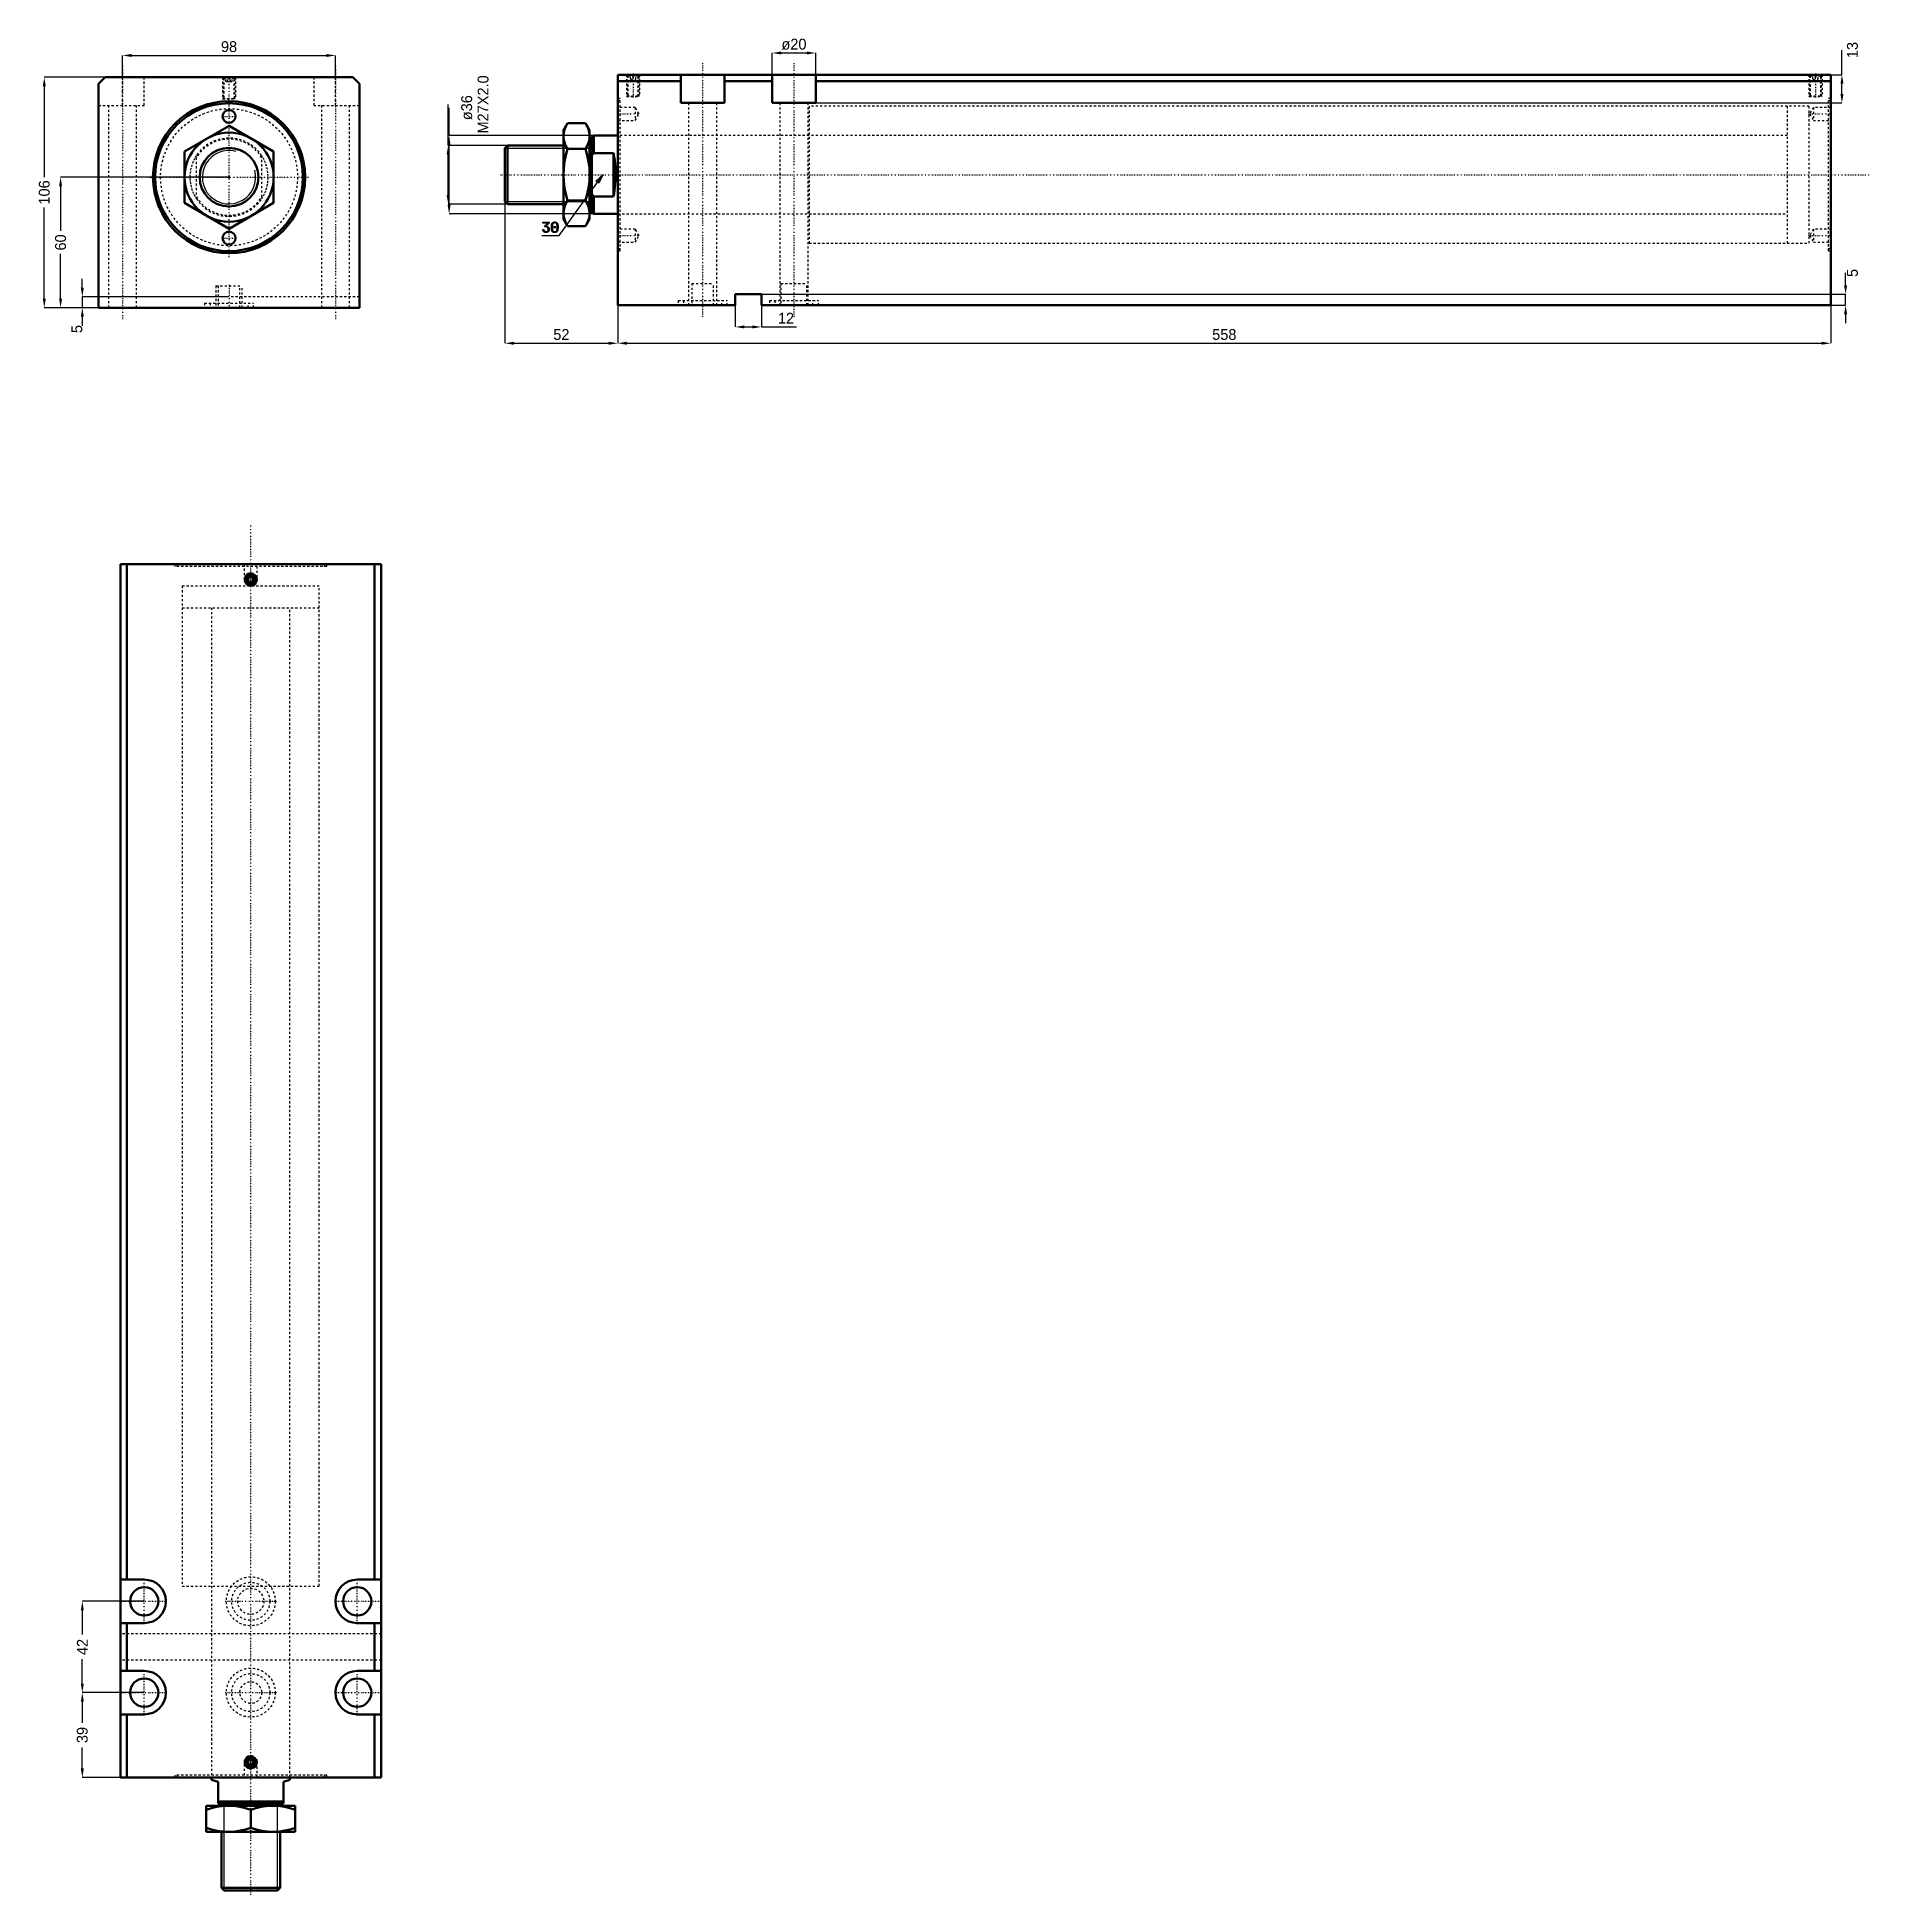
# Model space of a CAD drawing. Header units: millimetres. Extents: x -88 to 755, y -790 to 64.
import ezdxf

# ---------------------------------------------------------------- set-up
doc = ezdxf.new("R2010")
doc.units = ezdxf.units.MM
doc.linetypes.add('Center', pattern=[1.5, 0.45, -0.5, 0.05, -0.5])
doc.linetypes.add('Dashed', pattern=[2, 1, -1])
for name, color, linetype, lineweight in [('2d ConnectionPoints', 7, 'Continuous', 50), ('AM_0', 7, 'Continuous', 50), ('AM_5', 3, 'Continuous', 25), ('AM_7', 7, 'Center', 25), ('AM_9', 6, 'Dashed', 25)]:
    doc.layers.add(name, color=color, linetype=linetype, lineweight=lineweight)
doc.dimstyles.new('ISO-25', dxfattribs={"dimtxt": 2.5, "dimasz": 2.5, "dimexe": 1.25, "dimexo": 0.625, "dimtad": 1, "dimtxsty": 'Standard', "dimcen": 2.5, "dimadec": 0, "dimazin": 0, "dimtfac": 1, "dimtmove": 0, "dimatfit": 3, "dimfxl": 0, "dimarcsym": 0})

# ---------------------------------------------------------------- blocks, each defined once
blk = doc.blocks.new('1_JECX_MF_EXLA_63_450_0_rod__0_in_JECX_MF_160_EXLA_63_450_0__0')
at = {"layer": 'AM_0'}
for p, q in [((-20.5, 11.84), (0, 23.67)), ((0, 23.67), (20.5, 11.84)), ((-20.5, -11.84), (-20.5, 11.84)), ((20.5, 11.84), (20.5, -11.84)), ((0, -23.67), (-20.5, -11.84)), ((20.5, -11.84), (0, -23.67))]:
    blk.add_line(p, q, dxfattribs=at)
for radius in [20.5, 13.5]:
    blk.add_circle((0, 0), radius, dxfattribs=at)
at = {"layer": 'AM_5'}
blk.add_arc((0, 0), 12.27, 75, 15, dxfattribs=at)
at = {"layer": 'AM_9'}
for p, q in [((-15, -9.95), (-15, 9.95)), ((15, 9.95), (15, -9.95))]:
    blk.add_line(p, q, dxfattribs=at)
for points in [[(-15, 9.95), (-15.81, 8.6), (-16.5, 7.19), (-17.06, 5.73), (-17.5, 4.22), (-17.8, 2.68), (-17.97, 1.12), (-17.99, -0.45), (-17.89, -2.02), (-17.64, -3.57), (-17.26, -5.1), (-16.75, -6.58), (-16.12, -8.02), (-15.36, -9.39), (-15, -9.95)], [(15, -9.95), (15.81, -8.6), (16.5, -7.19), (17.06, -5.73), (17.5, -4.22), (17.8, -2.68), (17.97, -1.12), (17.99, 0.45), (17.89, 2.02), (17.64, 3.57), (17.26, 5.1), (16.75, 6.58), (16.12, 8.02), (15.36, 9.39), (15, 9.95)]]:
    blk.add_lwpolyline(points, dxfattribs=at)
blk.add_circle((0, 0), 13.27, dxfattribs=at)
for radius, start, end in [(18, 33.55731, 146.44269), (17.5, 31.00272, 148.99728), (17.5, 211.00272, 328.99728), (18, 213.55731, 326.44269)]:
    blk.add_arc((0, 0), radius, start, end, dxfattribs=at)
blk = doc.blocks.new('2_JECX_MF_EXLA_63_450_0_body__0_in_JECX_MF_160_EXLA_63_450_0__0')
at = {"layer": 'AM_0'}
for p, q in [((-57, 46), (-60, 43)), ((-60, 43), (-60, -60)), ((57, 46), (-57, 46)), ((60, 43), (57, 46)), ((60, -60), (60, 43)), ((-60, -60), (60, -60))]:
    blk.add_line(p, q, dxfattribs=at)
for centre, radius in [((0, 0), 35), ((0, 0), 34), ((0, 28), 3), ((0, -28), 3)]:
    blk.add_circle(centre, radius, dxfattribs=at)
at = {"layer": 'AM_5', "linetype": 'Dashed'}
for p, q in [((-3, 46), (-3, 36)), ((3, 46), (3, 36))]:
    blk.add_line(p, q, dxfattribs=at)
at = {"layer": 'AM_7'}
for p, q in [((-49, 51.3), (-49, -65.3)), ((49, 51.3), (49, -65.3)), ((0, -36.75), (0, 46.5)), ((-3.15, 28), (3.15, 28)), ((-36.75, 0), (36.75, 0)), ((-3.15, -28), (3.15, -28)), ((0, -49.5), (0, -60.5))]:
    blk.add_line(p, q, dxfattribs=at)
at = {"layer": 'AM_9'}
for p, q in [((-49, 33), (-49, 46)), ((-39, 33), (-39, 46)), ((-3, 46), (-2.73, 45.73)), ((-2.73, 45.73), (-2.73, 36.27)), ((-2.73, 45.73), (2.73, 45.73)), ((-1.9, 46), (-2.4, 45.5)), ((-2.4, 45.5), (-2.4, 36)), ((-2.4, 45.5), (2.4, 45.5)), ((-1.44, 44), (-1.44, 46)), ((-1.44, 44), (1.44, 44)), ((-0.72, 44), (-0.72, 46)), ((0.72, 44), (0.72, 46)), ((1.44, 44), (1.44, 46)), ((2.4, 45.5), (1.9, 46)), ((2.4, 36), (2.4, 45.5)), ((2.73, 45.73), (3, 46)), ((2.73, 36.27), (2.73, 45.73)), ((39, 46), (39, 33)), ((49, 33), (49, 46)), ((-2.73, 36.27), (-3, 36)), ((-3, 36), (3, 36)), ((-2.73, 36.27), (2.73, 36.27)), ((3, 36), (2.73, 36.27)), ((-60, 33), (-39, 33)), ((-55.5, 33), (-55.5, -60)), ((-42.5, -60), (-42.5, 33)), ((39, 33), (60, 33)), ((42.5, 33), (42.5, -60)), ((55.5, -60), (55.5, 33)), ((-6, -50), (6, -50)), ((-6, -50), (-6, -60)), ((-5, -50), (-5, -60)), ((5, -60), (5, -50)), ((6, -60), (6, -50)), ((60, -55), (-60, -55)), ((-11.25, -57.9), (11.25, -57.9)), ((-11.25, -57.9), (-11.25, -60)), ((-8.75, -57.9), (-8.75, -60)), ((8.75, -60), (8.75, -57.9)), ((11.25, -60), (11.25, -57.9))]:
    blk.add_line(p, q, dxfattribs=at)
blk.add_circle((0, 0), 31.5, dxfattribs=at)
blk = doc.blocks.new('*D3')
at = {"layer": 'AM_5', "color": 0, "lineweight": -2}
for p, q in [((-49, 46), (-49, 56)), ((-44.83, 56), (44.83, 56)), ((49, 46), (49, 56))]:
    blk.add_line(p, q, dxfattribs=at)
at = {"layer": 'AM_5', "color": 0}
for points in [[(-44.83, 56.69), (-44.83, 55.31), (-49, 56)], [(44.83, 55.31), (44.83, 56.69), (49, 56)]]:
    blk.add_solid(points, dxfattribs=at)
at = {"layer": 'Defpoints', "color": 0}
for p in [(49, 56), (-49, 46), (49, 46)]:
    blk.add_point(p, dxfattribs=at)
at = {"layer": 'AM_5', "color": 0, "insert": (0, 60.05), "char_height": 5, "attachment_point": 5}
blk.add_mtext('98', dxfattribs=at)
blk = doc.blocks.new('*D4')
at = {"layer": 'AM_5', "color": 0, "lineweight": -2}
for p, q in [((-57, 46), (-85, 46)), ((-85, 41.83), (-85, -0.03)), ((-85, -55.83), (-85, -13.97)), ((-60, -60), (-85, -60))]:
    blk.add_line(p, q, dxfattribs=at)
at = {"layer": 'AM_5', "color": 0}
for points in [[(-84.31, 41.83), (-85.69, 41.83), (-85, 46)], [(-85.69, -55.83), (-84.31, -55.83), (-85, -60)]]:
    blk.add_solid(points, dxfattribs=at)
at = {"layer": 'Defpoints', "color": 0}
for p in [(-57, 46), (-85, -60), (-60, -60)]:
    blk.add_point(p, dxfattribs=at)
at = {"layer": 'AM_5', "color": 0, "insert": (-85, -7), "char_height": 5, "attachment_point": 5, "rotation": 90}
blk.add_mtext('106', dxfattribs=at)
blk = doc.blocks.new('*D5')
at = {"layer": 'AM_5', "color": 0, "lineweight": -2}
for p, q in [((0, 0), (-77.5, 0)), ((-77.5, -4.17), (-77.5, -24.69)), ((-77.5, -55.83), (-77.5, -35.31)), ((-60, -60), (-77.5, -60))]:
    blk.add_line(p, q, dxfattribs=at)
at = {"layer": 'AM_5', "color": 0}
for points in [[(-76.81, -4.17), (-78.19, -4.17), (-77.5, 0)], [(-78.19, -55.83), (-76.81, -55.83), (-77.5, -60)]]:
    blk.add_solid(points, dxfattribs=at)
at = {"layer": 'Defpoints', "color": 0}
for p in [(0, 0), (-77.5, -60), (-60, -60)]:
    blk.add_point(p, dxfattribs=at)
at = {"layer": 'AM_5', "color": 0, "insert": (-77.5, -30), "char_height": 5, "attachment_point": 5, "rotation": 90}
blk.add_mtext('60', dxfattribs=at)
blk = doc.blocks.new('*D6')
at = {"layer": 'AM_5', "color": 0, "lineweight": -2}
for p, q in [((-67.5, -50.83), (-67.5, -46.67)), ((0, -55), (-67.5, -55)), ((-67.5, -55), (-67.5, -60)), ((-60, -60), (-67.5, -60)), ((-67.5, -64.17), (-67.5, -68.33))]:
    blk.add_line(p, q, dxfattribs=at)
at = {"layer": 'AM_5', "color": 0}
for points in [[(-68.19, -50.83), (-66.81, -50.83), (-67.5, -55)], [(-66.81, -64.17), (-68.19, -64.17), (-67.5, -60)]]:
    blk.add_solid(points, dxfattribs=at)
at = {"layer": 'Defpoints', "color": 0}
for p in [(0, -55), (-67.5, -60), (-60, -60)]:
    blk.add_point(p, dxfattribs=at)
at = {"layer": 'AM_5', "color": 0, "insert": (-70, -69.83), "char_height": 5, "attachment_point": 5, "rotation": 90}
blk.add_mtext('5', dxfattribs=at)
blk = doc.blocks.new('1_JECX_MF_EXLA_63_450_0_rod__0_in_JECX_MF_160_EXLA_63_450_0__4')
at = {"layer": 'AM_0'}
for p, q in [((-18, 0), (-18, -1.03)), ((18, -1.03), (18, 0)), ((-15, -2), (-18, -1.03)), ((-15, -12), (-15, -2)), ((18, -1.03), (15, -2)), ((15, -2), (15, -12)), ((-20.5, -25), (-20.5, -13)), ((20.5, -13), (-20.5, -13)), ((-15, -11), (15, -11)), ((-15, -12), (15, -12)), ((-12.27, -12), (-13.27, -13)), ((0, -23.17), (0, -14.83)), ((13.27, -13), (12.27, -12)), ((20.5, -13), (20.5, -25)), ((20.5, -25), (-20.5, -25)), ((-13.5, -25), (-13.5, -50.77)), ((13.5, -50.77), (13.5, -25)), ((-13.5, -50.77), (13.5, -50.77)), ((-13.5, -50.77), (-12.27, -52)), ((12.27, -52), (13.5, -50.77)), ((-12.27, -52), (12.27, -52))]:
    blk.add_line(p, q, dxfattribs=at)
for points in [[(-10.25, -13), (-10.98, -13.01), (-13.37, -13.18), (-15.75, -13.55), (-18.14, -14.12), (-20.5, -14.83)], [(0, -14.83), (-2.49, -14.08), (-5.02, -13.5), (-7.63, -13.13), (-10.25, -13)], [(10.25, -13), (9.52, -13.01), (7.13, -13.18), (4.75, -13.55), (2.36, -14.12), (0, -14.83)], [(20.5, -14.83), (18.01, -14.08), (15.48, -13.5), (12.87, -13.13), (10.25, -13)], [(-20.5, -23.17), (-18.01, -23.92), (-15.48, -24.5), (-12.87, -24.87), (-10.25, -25)], [(-10.25, -25), (-9.52, -24.99), (-7.13, -24.82), (-4.75, -24.45), (-2.36, -23.88), (0, -23.17)], [(0, -23.17), (2.49, -23.92), (5.02, -24.5), (7.63, -24.87), (10.25, -25)], [(10.25, -25), (10.98, -24.99), (13.37, -24.82), (15.75, -24.45), (18.14, -23.88), (20.5, -23.17)]]:
    blk.add_lwpolyline(points, dxfattribs=at)
at = {"layer": 'AM_5'}
for p, q in [((-12.27, -52), (-12.27, -12)), ((12.27, -52), (12.27, -12))]:
    blk.add_line(p, q, dxfattribs=at)
at = {"layer": 'AM_7'}
blk.add_line((0, -54), (0, 576), dxfattribs=at)
at = {"layer": 'AM_9'}
for p, q in [((-31.5, 548), (31.5, 548)), ((-31.5, 548), (-31.5, 538)), ((31.5, 538), (31.5, 548)), ((-31.5, 538), (31.5, 538)), ((-18, 538), (-18, 0)), ((18, 0), (18, 538))]:
    blk.add_line(p, q, dxfattribs=at)
blk = doc.blocks.new('2_JECX_MF_EXLA_63_450_0_body__0_in_JECX_MF_160_EXLA_63_450_0__4')
at = {"layer": 'AM_0'}
for p, q in [((60, 558), (-60, 558)), ((-60, 558), (-60, 0)), ((-57, 558), (-57, 91)), ((57, 558), (57, 91)), ((60, 558), (60, 0)), ((-0.72, 552.25), (-1.44, 551)), ((-1.44, 551), (-0.72, 549.75)), ((0.72, 552.25), (-0.72, 552.25)), ((-0.72, 549.75), (0.72, 549.75)), ((1.44, 551), (0.72, 552.25)), ((0.72, 549.75), (1.44, 551)), ((-49, 91), (-60, 91)), ((60, 91), (49, 91)), ((-60, 71), (-49, 71)), ((-57, 71), (-57, 49)), ((49, 71), (60, 71)), ((57, 71), (57, 49)), ((-49, 49), (-60, 49)), ((60, 49), (49, 49)), ((-60, 29), (-49, 29)), ((-57, 29), (-57, 0)), ((49, 29), (60, 29)), ((57, 29), (57, 0)), ((60, 0), (-60, 0)), ((-0.72, 8.25), (-1.44, 7)), ((-1.44, 7), (-0.72, 5.75)), ((0.72, 8.25), (-0.72, 8.25)), ((-0.72, 5.75), (0.72, 5.75)), ((1.44, 7), (0.72, 8.25)), ((0.72, 5.75), (1.44, 7))]:
    blk.add_line(p, q, dxfattribs=at)
for centre, radius in [((0, 551), 2.73), ((0, 551), 2.4), ((0, 551), 1.9), ((-49, 81), 6.5), ((49, 81), 6.5), ((-49, 39), 6.5), ((49, 39), 6.5), ((0, 7), 2.73), ((0, 7), 2.4), ((0, 7), 1.9)]:
    blk.add_circle(centre, radius, dxfattribs=at)
for centre, start, end in [((-49, 81), 270, 90), ((49, 81), 90, 270), ((-49, 39), 270, 90), ((49, 39), 90, 270)]:
    blk.add_arc(centre, 10, start, end, dxfattribs=at)
at = {"layer": 'AM_5'}
for centre in [(0, 551), (0, 7)]:
    blk.add_arc(centre, 3, 75, 15, dxfattribs=at)
at = {"layer": 'AM_7'}
for p, q in [((-3.15, 551), (3.15, 551)), ((-49, 70.5), (-49, 91.5)), ((49, 70.5), (49, 91.5)), ((-59.5, 81), (-38.5, 81)), ((-11.81, 81), (11.81, 81)), ((38.5, 81), (59.5, 81)), ((-49, 28.5), (-49, 49.5)), ((49, 28.5), (49, 49.5)), ((-59.5, 39), (-38.5, 39)), ((-11.81, 39), (11.81, 39)), ((38.5, 39), (59.5, 39)), ((-3.15, 7), (3.15, 7))]:
    blk.add_line(p, q, dxfattribs=at)
at = {"layer": 'AM_9'}
for p, q in [((-35, 558), (-35, 557)), ((35, 557), (-35, 557)), ((-34, 558), (-34, 557)), ((-3, 558), (-3, 550)), ((3, 550), (3, 558)), ((34, 557), (34, 558)), ((35, 557), (35, 558)), ((-31.5, 548), (31.5, 548)), ((-31.5, 548), (-31.5, 88)), ((-3, 550), (3, 550)), ((-3, 550), (0, 548.27)), ((0, 548.27), (3, 550)), ((31.5, 88), (31.5, 548)), ((-31.5, 88), (31.5, 88)), ((-18, 88), (-18, 0)), ((18, 0), (18, 88)), ((60, 66), (-60, 66)), ((60, 54), (-60, 54)), ((0, 9.73), (-3, 8)), ((3, 8), (0, 9.73)), ((35, 1), (-35, 1)), ((-35, 1), (-35, 0)), ((-34, 1), (-34, 0)), ((-3, 8), (-3, 0)), ((-3, 8), (3, 8)), ((3, 0), (3, 8)), ((34, 0), (34, 1)), ((35, 0), (35, 1))]:
    blk.add_line(p, q, dxfattribs=at)
for centre, radius in [((0, 81), 11.25), ((0, 81), 8.75), ((0, 81), 6), ((0, 39), 11.25), ((0, 39), 8.75), ((0, 39), 5)]:
    blk.add_circle(centre, radius, dxfattribs=at)
blk = doc.blocks.new('*D12')
at = {"layer": 'AM_5', "color": 0, "lineweight": -2}
for p, q in [((-39, -655), (-67.5, -655)), ((-67.5, -659.17), (-67.5, -670.33)), ((-67.5, -692.83), (-67.5, -681.67)), ((-39, -697), (-67.5, -697))]:
    blk.add_line(p, q, dxfattribs=at)
at = {"layer": 'AM_5', "color": 0}
for points in [[(-68.19, -659.17), (-66.81, -659.17), (-67.5, -655)], [(-68.19, -692.83), (-66.81, -692.83), (-67.5, -697)]]:
    blk.add_solid(points, dxfattribs=at)
at = {"layer": 'Defpoints', "color": 0}
for p in [(-67.5, -655), (-39, -655), (-39, -697)]:
    blk.add_point(p, dxfattribs=at)
at = {"layer": 'AM_5', "color": 0, "insert": (-67.5, -676), "char_height": 5, "attachment_point": 5, "rotation": 90}
blk.add_mtext('42', dxfattribs=at)
blk = doc.blocks.new('*D13')
at = {"layer": 'AM_5', "color": 0, "lineweight": -2}
for p, q in [((-39, -697), (-67.5, -697)), ((-67.5, -701.17), (-67.5, -710.83)), ((-67.5, -731.83), (-67.5, -722.17)), ((-50, -736), (-67.5, -736))]:
    blk.add_line(p, q, dxfattribs=at)
at = {"layer": 'AM_5', "color": 0}
for points in [[(-68.19, -701.17), (-66.81, -701.17), (-67.5, -697)], [(-68.19, -731.83), (-66.81, -731.83), (-67.5, -736)]]:
    blk.add_solid(points, dxfattribs=at)
at = {"layer": 'Defpoints', "color": 0}
for p in [(-39, -697), (-67.5, -736), (-50, -736)]:
    blk.add_point(p, dxfattribs=at)
at = {"layer": 'AM_5', "color": 0, "insert": (-67.5, -716.5), "char_height": 5, "attachment_point": 5, "rotation": 90}
blk.add_mtext('39', dxfattribs=at)
blk = doc.blocks.new('1_JECX_MF_EXLA_63_450_0_rod__0_in_JECX_MF_160_EXLA_63_450_0__2')
at = {"layer": 'AM_0'}
for p, q in [((-23.17, 23.67), (-25, 20.5)), ((-25, 20.5), (-25, -20.5)), ((-23.17, 23.67), (-14.83, 23.67)), ((-13, 20.5), (-14.83, 23.67)), ((-13, 20.5), (-13, -20.5)), ((-11, 18), (-12, 17.5)), ((-12, 17.5), (-12, -17.5)), ((0, 18), (-11, 18)), ((-11, 18), (-11, 9.95)), ((-50.77, 13.5), (-52, 12.27)), ((-52, 12.27), (-52, -12.27)), ((-25, 13.5), (-50.77, 13.5)), ((-50.77, 13.5), (-50.77, -13.5)), ((-23.17, 11.84), (-14.83, 11.84)), ((-12, 12.27), (-13, 13.27)), ((-11, 9.95), (-12, 9.01)), ((-2, 9.95), (-11, 9.95)), ((-2, 9.95), (-2, -9.95)), ((-52, -12.27), (-50.77, -13.5)), ((-50.77, -13.5), (-25, -13.5)), ((-23.17, -11.84), (-14.83, -11.84)), ((-13, -13.27), (-12, -12.27)), ((-12, -9.01), (-11, -9.95)), ((-11, -9.95), (-2, -9.95)), ((-11, -9.95), (-11, -18)), ((-25, -20.5), (-23.17, -23.67)), ((-23.17, -23.67), (-14.83, -23.67)), ((-14.83, -23.67), (-13, -20.5)), ((-12, -17.5), (-11, -18)), ((-11, -18), (0, -18))]:
    blk.add_line(p, q, dxfattribs=at)
for points in [[(-23.17, 23.67), (-23.92, 22.23), (-24.5, 20.77), (-24.87, 19.27), (-25, 17.75)], [(-25, 17.75), (-24.99, 17.33), (-24.82, 15.95), (-24.45, 14.58), (-23.88, 13.2), (-23.17, 11.84)], [(-13, 17.75), (-13.01, 18.17), (-13.18, 19.56), (-13.55, 20.93), (-14.12, 22.31), (-14.83, 23.67)], [(-14.83, 11.84), (-14.08, 13.28), (-13.5, 14.73), (-13.13, 16.24), (-13, 17.75)], [(-23.17, 11.84), (-23.92, 8.96), (-24.5, 6.04), (-24.87, 3.03), (-25, 0)], [(-13, 0), (-13, 0.14), (-13.13, 3.08), (-13.5, 5.99), (-14.08, 8.93), (-14.83, 11.84)], [(-2, -9.95), (-1.74, -8.6), (-1.51, -7.19), (-1.33, -5.73), (-1.19, -4.22), (-1.09, -2.68), (-1.04, -1.12), (-1.03, 0.45), (-1.06, 2.02), (-1.14, 3.57), (-1.26, 5.1), (-1.43, 6.58), (-1.64, 8.02), (-1.88, 9.39), (-2, 9.95)], [(-25, 0), (-25, -0.14), (-24.87, -3.08), (-24.5, -5.99), (-23.92, -8.93), (-23.17, -11.84)], [(-14.83, -11.84), (-14.08, -8.96), (-13.5, -6.04), (-13.13, -3.03), (-13, 0)], [(-23.17, -11.84), (-23.92, -13.28), (-24.5, -14.73), (-24.87, -16.24), (-25, -17.75)], [(-13, -17.75), (-13.01, -17.33), (-13.18, -15.95), (-13.55, -14.58), (-14.12, -13.2), (-14.83, -11.84)], [(-25, -17.75), (-24.99, -18.17), (-24.82, -19.56), (-24.45, -20.93), (-23.88, -22.31), (-23.17, -23.67)], [(-14.83, -23.67), (-14.08, -22.23), (-13.5, -20.77), (-13.13, -19.27), (-13, -17.75)]]:
    blk.add_lwpolyline(points, dxfattribs=at)
at = {"layer": 'AM_5'}
for p, q in [((-52, 12.27), (-12, 12.27)), ((-52, -12.27), (-12, -12.27))]:
    blk.add_line(p, q, dxfattribs=at)
at = {"layer": 'AM_7'}
blk.add_line((-54, 0), (576, 0), dxfattribs=at)
at = {"layer": 'AM_9'}
for p, q in [((548, 31.5), (538, 31.5)), ((538, 31.5), (538, -31.5)), ((548, 31.5), (548, -31.5)), ((538, 18), (0, 18)), ((0, -18), (538, -18)), ((538, -31.5), (548, -31.5))]:
    blk.add_line(p, q, dxfattribs=at)
blk = doc.blocks.new('2_JECX_MF_EXLA_63_450_0_body__0_in_JECX_MF_160_EXLA_63_450_0__2')
at = {"layer": 'AM_0'}
for p, q in [((0, -60), (0, 46)), ((558, 46), (0, 46)), ((29, 43), (0, 43)), ((29, 33), (29, 46)), ((49, 33), (49, 46)), ((71, 43), (49, 43)), ((71, 33), (71, 46)), ((91, 33), (91, 46)), ((558, 43), (91, 43)), ((558, -60), (558, 46)), ((29, 33), (49, 33)), ((71, 33), (91, 33)), ((54, -55), (54, -60)), ((66, -55), (54, -55)), ((66, -60), (66, -55)), ((54, -60), (0, -60)), ((558, -60), (66, -60))]:
    blk.add_line(p, q, dxfattribs=at)
at = {"layer": 'AM_5', "linetype": 'Dashed'}
for p, q in [((4, 46), (4, 36)), ((10, 46), (10, 36)), ((548, 46), (548, 36)), ((554, 46), (554, 36))]:
    blk.add_line(p, q, dxfattribs=at)
at = {"layer": 'AM_7'}
for p, q in [((39, 51.3), (39, -65.3)), ((81, 51.3), (81, -65.3)), ((7, 46.5), (7, 35.5)), ((551, 46.5), (551, 35.5)), ((-0.49, 28), (10.22, 28)), ((547.78, 28), (558.49, 28)), ((-0.49, -28), (10.22, -28)), ((547.78, -28), (558.49, -28))]:
    blk.add_line(p, q, dxfattribs=at)
at = {"layer": 'AM_9'}
for p, q in [((4, 46), (4.27, 45.73)), ((4.27, 45.73), (4.27, 36.27)), ((4.27, 45.73), (9.73, 45.73)), ((5.1, 46), (4.6, 45.5)), ((4.6, 45.5), (4.6, 36)), ((4.6, 45.5), (9.4, 45.5)), ((5.75, 44), (5.75, 46)), ((5.75, 44), (8.25, 44)), ((7, 44), (7, 46)), ((8.25, 44), (8.25, 46)), ((9.4, 45.5), (8.9, 46)), ((9.4, 36), (9.4, 45.5)), ((9.73, 45.73), (10, 46)), ((9.73, 36.27), (9.73, 45.73)), ((548, 46), (548.27, 45.73)), ((548.27, 45.73), (548.27, 36.27)), ((548.27, 45.73), (553.73, 45.73)), ((549.1, 46), (548.6, 45.5)), ((548.6, 45.5), (548.6, 36)), ((548.6, 45.5), (553.4, 45.5)), ((549.75, 44), (549.75, 46)), ((549.75, 44), (552.25, 44)), ((551, 44), (551, 46)), ((552.25, 44), (552.25, 46)), ((553.4, 45.5), (552.9, 46)), ((553.4, 36), (553.4, 45.5)), ((553.73, 45.73), (554, 46)), ((553.73, 36.27), (553.73, 45.73)), ((1, 35), (0, 35)), ((1, -35), (1, 35)), ((4.27, 36.27), (4, 36)), ((4, 36), (10, 36)), ((4.27, 36.27), (9.73, 36.27)), ((10, 36), (9.73, 36.27)), ((548.27, 36.27), (548, 36)), ((548, 36), (554, 36)), ((548.27, 36.27), (553.73, 36.27)), ((554, 36), (553.73, 36.27)), ((557, -35), (557, 35)), ((558, 35), (557, 35)), ((1, 34), (0, 34)), ((8, 31), (0, 31)), ((9.73, 28), (8, 31)), ((8, 31), (8, 25)), ((8, 25), (9.73, 28)), ((32.5, 33), (32.5, -60)), ((45.5, -60), (45.5, 33)), ((74.5, 33), (74.5, -60)), ((87.5, -60), (87.5, 33)), ((548, 31.5), (88, 31.5)), ((88, 31.5), (88, -31.5)), ((548, 31.5), (548, -31.5)), ((550, 31), (548.27, 28)), ((548.27, 28), (550, 25)), ((558, 31), (550, 31)), ((550, 31), (550, 25)), ((558, 34), (557, 34)), ((0, 25), (8, 25)), ((88, 18), (0, 18)), ((550, 25), (558, 25)), ((0, -18), (88, -18)), ((8, -25), (0, -25)), ((9.73, -28), (8, -25)), ((8, -25), (8, -31)), ((550, -25), (548.27, -28)), ((558, -25), (550, -25)), ((550, -25), (550, -31)), ((0, -31), (8, -31)), ((0, -34), (1, -34)), ((8, -31), (9.73, -28)), ((88, -31.5), (548, -31.5)), ((548.27, -28), (550, -31)), ((550, -31), (558, -31)), ((557, -34), (558, -34)), ((0, -35), (1, -35)), ((557, -35), (558, -35)), ((34, -50), (44, -50)), ((34, -50), (34, -60)), ((44, -60), (44, -50)), ((75, -50), (87, -50)), ((75, -50), (75, -60)), ((87, -60), (87, -50)), ((27.75, -57.9), (50.25, -57.9)), ((27.75, -57.9), (27.75, -60)), ((30.25, -57.9), (30.25, -60)), ((47.75, -60), (47.75, -57.9)), ((50.25, -60), (50.25, -57.9)), ((69.75, -57.9), (92.25, -57.9)), ((69.75, -57.9), (69.75, -60)), ((72.25, -57.9), (72.25, -60)), ((89.75, -60), (89.75, -57.9)), ((92.25, -60), (92.25, -57.9))]:
    blk.add_line(p, q, dxfattribs=at)
blk = doc.blocks.new('*D25')
at = {"layer": 'AM_5', "color": 0, "lineweight": -2}
for p, q in [((249.91, 47.14), (249.91, 57.14)), ((254.07, 57.14), (265.74, 57.14)), ((269.91, 47.14), (269.91, 57.14))]:
    blk.add_line(p, q, dxfattribs=at)
at = {"layer": 'AM_5', "color": 0}
for points in [[(254.07, 57.84), (254.07, 56.45), (249.91, 57.14)], [(265.74, 57.84), (265.74, 56.45), (269.91, 57.14)]]:
    blk.add_solid(points, dxfattribs=at)
at = {"layer": 'Defpoints', "color": 0}
for p in [(269.91, 57.14), (249.91, 47.14), (269.91, 47.14)]:
    blk.add_point(p, dxfattribs=at)
at = {"layer": 'AM_5', "color": 0, "insert": (259.91, 61.14), "char_height": 5, "attachment_point": 5}
blk.add_mtext('ø20', dxfattribs=at)
blk = doc.blocks.new('*D26')
at = {"layer": 'AM_5', "color": 0, "lineweight": -2}
for p, q in [((742.07, 47.14), (742.07, 58.48)), ((269.91, 47.14), (742.07, 47.14)), ((742.07, 38.31), (742.07, 42.98)), ((269.91, 34.14), (742.07, 34.14))]:
    blk.add_line(p, q, dxfattribs=at)
at = {"layer": 'AM_5', "color": 0}
for points in [[(741.38, 42.98), (742.77, 42.98), (742.07, 47.14)], [(741.38, 38.31), (742.77, 38.31), (742.07, 34.14)]]:
    blk.add_solid(points, dxfattribs=at)
at = {"layer": 'Defpoints', "color": 0}
for p in [(269.91, 47.14), (742.07, 47.14), (269.91, 34.14)]:
    blk.add_point(p, dxfattribs=at)
at = {"layer": 'AM_5', "color": 0, "insert": (746.91, 58.48), "char_height": 5, "attachment_point": 5, "rotation": 90}
blk.add_mtext('13', dxfattribs=at)
blk = doc.blocks.new('*D27')
at = {"layer": 'AM_5', "color": 0, "lineweight": -2}
for p, q in [((178.91, -58.86), (178.91, -76.36)), ((736.91, -58.86), (736.91, -76.36)), ((183.07, -76.36), (732.74, -76.36))]:
    blk.add_line(p, q, dxfattribs=at)
at = {"layer": 'AM_5', "color": 0}
for points in [[(183.07, -75.66), (183.07, -77.05), (178.91, -76.36)], [(732.74, -75.66), (732.74, -77.05), (736.91, -76.36)]]:
    blk.add_solid(points, dxfattribs=at)
at = {"layer": 'Defpoints', "color": 0}
for p in [(178.91, -58.86), (736.91, -58.86), (736.91, -76.36)]:
    blk.add_point(p, dxfattribs=at)
at = {"layer": 'AM_5', "color": 0, "insert": (457.91, -72.36), "char_height": 5, "attachment_point": 5}
blk.add_mtext('558', dxfattribs=at)
blk = doc.blocks.new('*D28')
at = {"layer": 'AM_5', "color": 0, "lineweight": -2}
for p, q in [((126.91, 1.14), (126.91, -76.36)), ((178.91, -58.86), (178.91, -76.36)), ((131.07, -76.36), (174.74, -76.36))]:
    blk.add_line(p, q, dxfattribs=at)
at = {"layer": 'AM_5', "color": 0}
for points in [[(131.07, -75.66), (131.07, -77.05), (126.91, -76.36)], [(174.74, -75.66), (174.74, -77.05), (178.91, -76.36)]]:
    blk.add_solid(points, dxfattribs=at)
at = {"layer": 'Defpoints', "color": 0}
for p in [(126.91, 1.14), (178.91, -58.86), (178.91, -76.36)]:
    blk.add_point(p, dxfattribs=at)
at = {"layer": 'AM_5', "color": 0, "insert": (152.91, -72.36), "char_height": 5, "attachment_point": 5}
blk.add_mtext('52', dxfattribs=at)
blk = doc.blocks.new('*D29')
at = {"layer": 'AM_5', "color": 0, "lineweight": -2}
for p, q in [((101.24, 19.14), (101.24, 31.98)), ((167.91, 19.14), (101.24, 19.14)), ((101.24, -12.69), (101.24, 14.98)), ((167.91, -16.86), (101.24, -16.86))]:
    blk.add_line(p, q, dxfattribs=at)
at = {"layer": 'AM_5', "color": 0}
for points in [[(100.55, 14.98), (101.93, 14.98), (101.24, 19.14)], [(100.55, -12.69), (101.93, -12.69), (101.24, -16.86)]]:
    blk.add_solid(points, dxfattribs=at)
at = {"layer": 'Defpoints', "color": 0}
for p in [(101.24, 19.14), (167.91, 19.14), (167.91, -16.86)]:
    blk.add_point(p, dxfattribs=at)
at = {"layer": 'AM_5', "color": 0, "insert": (109.41, 31.98), "char_height": 5, "attachment_point": 5, "rotation": 90}
blk.add_mtext('ø36', dxfattribs=at)
blk = doc.blocks.new('*D30')
at = {"layer": 'AM_5', "color": 0, "lineweight": -2}
for p, q in [((100.82, 14.64), (100.82, 33.48)), ((128.13, 14.64), (100.82, 14.64)), ((100.82, -8.19), (100.82, 10.48)), ((127.91, -12.36), (100.82, -12.36))]:
    blk.add_line(p, q, dxfattribs=at)
at = {"layer": 'AM_5', "color": 0}
for points in [[(100.13, 10.48), (101.52, 10.48), (100.82, 14.64)], [(100.13, -8.19), (101.52, -8.19), (100.82, -12.36)]]:
    blk.add_solid(points, dxfattribs=at)
at = {"layer": 'Defpoints', "color": 0}
for p in [(100.82, 14.64), (128.13, 14.64), (127.91, -12.36)]:
    blk.add_point(p, dxfattribs=at)
at = {"layer": 'AM_5', "color": 0, "insert": (116.91, 33.48), "char_height": 5, "attachment_point": 5, "rotation": 90}
blk.add_mtext('M27X2.0', dxfattribs=at)
blk = doc.blocks.new('*D31')
at = {"layer": 'AM_5', "color": 0, "lineweight": -2}
for p, q in [((232.91, -53.86), (232.91, -68.86)), ((244.91, -58.86), (244.91, -68.86)), ((237.07, -68.86), (240.74, -68.86)), ((244.91, -68.86), (261.07, -68.86))]:
    blk.add_line(p, q, dxfattribs=at)
at = {"layer": 'AM_5', "color": 0}
for points in [[(237.07, -68.16), (237.07, -69.55), (232.91, -68.86)], [(240.74, -68.16), (240.74, -69.55), (244.91, -68.86)]]:
    blk.add_solid(points, dxfattribs=at)
at = {"layer": 'Defpoints', "color": 0}
for p in [(232.91, -53.86), (244.91, -58.86), (244.91, -68.86)]:
    blk.add_point(p, dxfattribs=at)
at = {"layer": 'AM_5', "color": 0, "insert": (256.24, -64.86), "char_height": 5, "attachment_point": 5}
blk.add_mtext('12', dxfattribs=at)
blk = doc.blocks.new('*D32')
at = {"layer": 'AM_5', "color": 0, "lineweight": -2}
for p, q in [((743.74, -49.69), (743.74, -44.02)), ((232.91, -53.86), (743.74, -53.86)), ((244.91, -58.86), (743.74, -58.86)), ((743.74, -58.86), (743.74, -53.86)), ((743.74, -63.02), (743.74, -67.19))]:
    blk.add_line(p, q, dxfattribs=at)
at = {"layer": 'AM_5', "color": 0}
for points in [[(743.05, -49.69), (744.43, -49.69), (743.74, -53.86)], [(743.05, -63.02), (744.43, -63.02), (743.74, -58.86)]]:
    blk.add_solid(points, dxfattribs=at)
at = {"layer": 'Defpoints', "color": 0}
for p in [(232.91, -53.86), (244.91, -58.86), (743.74, -58.86)]:
    blk.add_point(p, dxfattribs=at)
at = {"layer": 'AM_5', "color": 0, "insert": (746.91, -44.02), "char_height": 5, "attachment_point": 5, "rotation": 90}
blk.add_mtext('5', dxfattribs=at)

msp = doc.modelspace()

# ---------------------------------------------------------------- linework, layer by layer
at = {"layer": '2d ConnectionPoints'}
for p in [(0, 0), (178.907, 1.142), (10, -736)]:
    msp.add_point(p, dxfattribs=at)
at = {"layer": 'AM_5'}
for p, q in [((151.907, -26.858), (171.907, 1.142)), ((143.907, -26.858), (151.907, -26.858))]:
    msp.add_line(p, q, dxfattribs=at)
for points in [[(171.907, 1.142), (170.163, -2.733), (168.807, -1.764), (171.907, 1.142)], [(144.84, -24.051), (144.84, -24.051), (144.845, -24.161), (144.874, -24.316), (144.874, -24.316), (144.928, -24.458), (144.978, -24.545), (144.978, -24.545), (145.037, -24.626), (145.139, -24.732), (145.139, -24.732), (145.258, -24.821), (145.347, -24.87), (145.347, -24.87), (145.44, -24.911), (145.586, -24.955), (145.586, -24.955), (145.737, -24.979), (145.841, -24.984), (145.841, -24.984), (145.951, -24.979), (146.111, -24.955), (146.111, -24.955), (146.265, -24.91), (146.364, -24.869), (146.364, -24.869), (146.458, -24.818), (146.583, -24.729), (146.583, -24.729), (146.692, -24.622), (146.754, -24.54), (146.754, -24.54), (146.807, -24.453), (146.864, -24.312), (146.864, -24.312), (146.894, -24.159), (146.9, -24.051), (146.9, -24.051), (146.892, -23.897), (146.849, -23.685), (146.849, -23.685), (146.769, -23.495), (146.696, -23.38), (146.696, -23.38), (146.608, -23.276), (146.453, -23.14), (146.453, -23.14), (146.271, -23.028), (146.135, -22.967), (146.135, -22.967), (145.989, -22.918), (145.755, -22.864), (145.755, -22.864), (145.504, -22.835), (145.327, -22.829), (145.327, -22.374), (146.647, -21.081), (144.443, -21.081), (144.443, -20.645), (147.264, -20.645), (147.264, -21.1), (145.916, -22.433), (145.916, -22.433), (146.21, -22.501), (146.585, -22.648), (146.585, -22.648), (146.88, -22.849), (147.032, -23.013), (147.032, -23.013), (147.153, -23.195), (147.284, -23.493), (147.284, -23.493), (147.355, -23.818), (147.368, -24.051), (147.368, -24.051), (147.359, -24.219), (147.311, -24.454), (147.311, -24.454), (147.223, -24.667), (147.141, -24.797), (147.141, -24.797), (147.044, -24.916), (146.88, -25.072), (146.88, -25.072), (146.693, -25.2), (146.554, -25.27), (146.554, -25.27), (146.409, -25.327), (146.186, -25.389), (146.186, -25.389), (145.958, -25.423), (145.802, -25.429), (145.802, -25.429), (145.65, -25.423), (145.431, -25.39), (145.431, -25.39), (145.22, -25.328), (145.085, -25.272), (145.085, -25.272), (144.957, -25.202), (144.785, -25.075), (144.785, -25.075), (144.635, -24.921), (144.549, -24.802), (144.549, -24.802), (144.476, -24.672), (144.397, -24.458), (144.397, -24.458), (144.354, -24.222), (144.346, -24.051), (144.84, -24.051)], [(149.854, -25.423), (149.854, -25.423), (149.608, -25.411), (149.286, -25.348), (149.286, -25.348), (149.018, -25.231), (148.869, -25.124), (148.869, -25.124), (148.741, -24.995), (148.583, -24.769), (148.583, -24.769), (148.465, -24.503), (148.409, -24.303), (148.409, -24.303), (148.366, -24.083), (148.32, -23.713), (148.32, -23.713), (148.295, -23.293), (148.291, -22.985), (148.291, -22.985), (148.295, -22.685), (148.321, -22.273), (148.321, -22.273), (148.367, -21.909), (148.411, -21.692), (148.411, -21.692), (148.468, -21.494), (148.587, -21.23), (148.587, -21.23), (148.746, -21.005), (148.874, -20.878), (148.874, -20.878), (149.023, -20.77), (149.29, -20.655), (149.29, -20.655), (149.611, -20.592), (149.854, -20.58), (149.854, -20.58), (150.098, -20.592), (150.42, -20.655), (150.42, -20.655), (150.688, -20.77), (150.837, -20.878), (150.837, -20.878), (150.965, -21.005), (151.125, -21.229), (151.125, -21.229), (151.244, -21.493), (151.302, -21.69), (151.302, -21.69), (151.346, -21.907), (151.393, -22.271), (151.393, -22.271), (151.419, -22.684), (151.424, -22.985), (151.424, -22.985), (151.418, -23.288), (151.392, -23.704), (151.392, -23.704), (151.342, -24.074), (151.297, -24.295), (151.297, -24.295), (151.237, -24.496), (151.116, -24.765), (151.116, -24.765), (150.955, -24.993), (150.826, -25.122), (150.826, -25.122), (150.676, -25.23), (150.41, -25.348), (150.41, -25.348), (150.093, -25.411), (149.854, -25.423)], [(149.854, -24.994), (149.854, -24.994), (150.025, -24.983), (150.251, -24.929), (150.251, -24.929), (150.439, -24.827), (150.544, -24.734), (150.544, -24.734), (150.635, -24.623), (150.747, -24.431), (150.747, -24.431), (150.83, -24.207), (150.869, -24.041), (150.869, -24.041), (150.899, -23.861), (150.932, -23.561), (150.932, -23.561), (150.949, -23.227), (150.952, -22.985), (150.952, -22.985), (150.949, -22.729), (150.934, -22.383), (150.934, -22.383), (150.905, -22.082), (150.879, -21.908), (150.879, -21.908), (150.843, -21.75), (150.765, -21.539), (150.765, -21.539), (150.656, -21.359), (150.567, -21.256), (150.567, -21.256), (150.462, -21.17), (150.269, -21.076), (150.269, -21.076), (150.034, -21.025), (149.854, -21.016), (149.854, -21.016), (149.675, -21.025), (149.441, -21.076), (149.441, -21.076), (149.25, -21.17), (149.145, -21.256), (149.145, -21.256), (149.057, -21.359), (148.949, -21.539), (148.949, -21.539), (148.871, -21.75), (148.835, -21.908), (148.835, -21.908), (148.809, -22.082), (148.78, -22.383), (148.78, -22.383), (148.765, -22.729), (148.762, -22.985), (148.762, -22.985), (148.765, -23.229), (148.782, -23.565), (148.782, -23.565), (148.813, -23.865), (148.841, -24.045), (148.841, -24.045), (148.88, -24.21), (148.961, -24.431), (148.961, -24.431), (149.072, -24.623), (149.162, -24.734), (149.162, -24.734), (149.266, -24.827), (149.455, -24.929), (149.455, -24.929), (149.682, -24.983), (149.854, -24.994)], [(149.418, -22.985), (149.854, -22.498), (150.289, -22.985), (149.854, -23.427), (149.418, -22.985)]]:
    msp.add_lwpolyline(points, dxfattribs=at)

# ---------------------------------------------------------------- block references
for name, p in [('2_JECX_MF_EXLA_63_450_0_body__0_in_JECX_MF_160_EXLA_63_450_0__0', (0, 0)), ('2_JECX_MF_EXLA_63_450_0_body__0_in_JECX_MF_160_EXLA_63_450_0__2', (178.907, 1.142)), ('1_JECX_MF_EXLA_63_450_0_rod__0_in_JECX_MF_160_EXLA_63_450_0__2', (178.907, 1.142)), ('1_JECX_MF_EXLA_63_450_0_rod__0_in_JECX_MF_160_EXLA_63_450_0__0', (0, 0)), ('1_JECX_MF_EXLA_63_450_0_rod__0_in_JECX_MF_160_EXLA_63_450_0__4', (10, -736)), ('2_JECX_MF_EXLA_63_450_0_body__0_in_JECX_MF_160_EXLA_63_450_0__4', (10, -736))]:
    msp.add_blockref(name, p)

# ---------------------------------------------------------------- dimensions: what is measured, and where the dimension line sits
for base, p1, p2, text, picture, middle in [((49, 56), (-49, 46), (49, 46), '98', '*D3', (0, 56)), ((269.907, 57.142), (249.907, 47.142), (269.907, 47.142), 'ø20', '*D25', (259.907, 57.142)), ((178.907, -76.358), (126.907, 1.142), (178.907, -58.858), '52', '*D28', (152.907, -76.358)), ((736.907, -76.358), (178.907, -58.858), (736.907, -58.858), '558', '*D27', (457.907, -76.358)), ((244.907, -68.858), (232.907, -53.858), (244.907, -58.858), '12', '*D31', (256.24, -68.858))]:
    dim = msp.add_linear_dim(base=base, p1=p1, p2=p2, text=text, dimstyle='ISO-25', override={"dimtxt": 5, "dimasz": 4.166667, "dimexe": 0, "dimexo": 0, "dimgap": 1.5}, dxfattribs=at)
    dim.commit()
    dim.dimension.update_dxf_attribs({"geometry": picture, "text_midpoint": middle, "dimtype": 160})
for base, p1, p2, text, picture, middle in [((742.074, 47.142), (269.907, 34.142), (269.907, 47.142), '13', '*D26', (746.907, 58.476)), ((-85, -60), (-57, 46), (-60, -60), '106', '*D4', (-85, -7)), ((100.824, 14.642), (127.907, -12.358), (128.134, 14.642), 'M27X2.0', '*D30', (116.907, 33.476)), ((101.24, 19.142), (167.907, -16.858), (167.907, 19.142), 'ø36', '*D29', (109.407, 31.976)), ((-77.5, -60), (0, 0), (-60, -60), '60', '*D5', (-77.5, -30)), ((743.74, -58.858), (232.907, -53.858), (244.907, -58.858), '5', '*D32', (746.907, -44.024)), ((-67.5, -60), (0, -55), (-60, -60), '5', '*D6', (-70, -69.833)), ((-67.5, -655), (-39, -697), (-39, -655), '42', '*D12', (-67.5, -676)), ((-67.5, -736), (-39, -697), (-50, -736), '39', '*D13', (-67.5, -716.5))]:
    dim = msp.add_linear_dim(base=base, p1=p1, p2=p2, angle=90, text=text, dimstyle='ISO-25', override={"dimtxt": 5, "dimasz": 4.166667, "dimexe": 0, "dimexo": 0, "dimgap": 1.5}, dxfattribs=at)
    dim.commit()
    dim.dimension.update_dxf_attribs({"geometry": picture, "text_midpoint": middle, "dimtype": 160, "text_rotation": 90})

doc.saveas('drawing.dxf')
